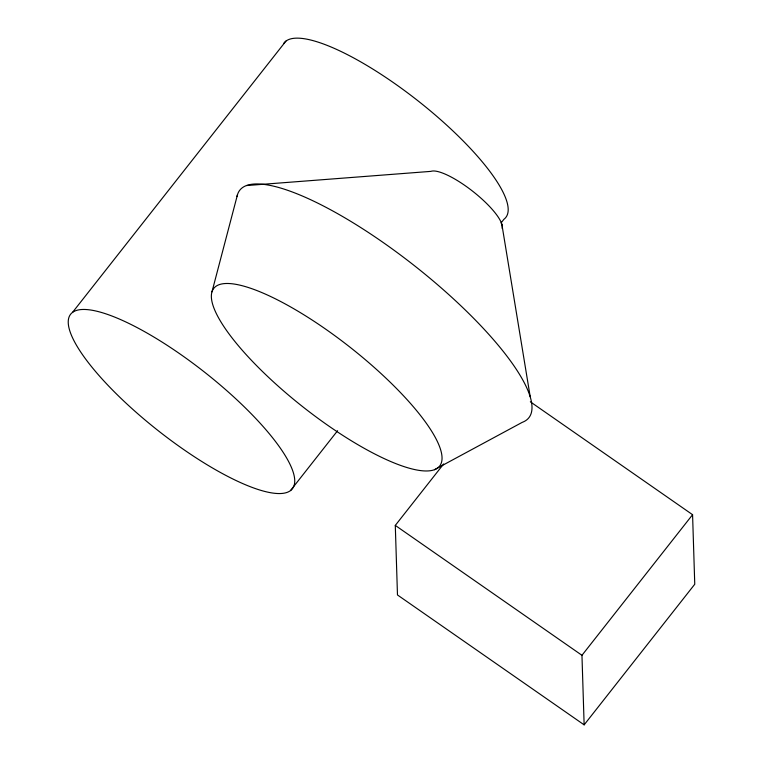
<?xml version="1.0" encoding="UTF-8"?>
<svg xmlns="http://www.w3.org/2000/svg" width="763" height="763" viewBox="0 0 763 763"><rect width="100%" height="100%" fill="white"/><g stroke="black" fill="none" stroke-linecap="round" stroke-linejoin="round"><path stroke-width="1.14" d="M211.98 291.838L237.493 194.66M72.495 312.42L285.934 41.107M290.503 490.58A141.098 37.33 38.2 0 0 153.668 336.912A141.098 37.33 38.2 0 0 100.325 377.008A141.098 37.33 38.2 0 0 290.503 490.58L337.599 430.704M500.995 223.006L503.942 219.267A141.098 37.33 38.2 0 0 420.957 103.186A141.098 37.33 38.2 0 0 283.674 43.453M530.342 401.805L692.575 514.691L694.759 584.239L584.143 724.85L397.475 594.959L395.291 525.411L443.646 463.952M584.143 724.85L581.959 655.303L692.575 514.691M434.443 469.712A143.711 38.016 38.2 0 0 308.605 317.761A143.711 38.016 38.2 0 0 237.102 344.199A143.711 38.016 38.2 0 0 434.443 469.712L522.245 422.34A183.94 48.66 38.2 0 0 416.083 267.002A183.94 48.66 38.2 0 0 237.026 196.568M246.468 185.562L430.904 171.37A45.99 12.17 38.2 0 1 473.976 192.266A45.99 12.17 38.2 0 1 502.092 228.299M395.291 525.411L581.959 655.303M501.835 224.16L530.199 396.703"/></g></svg>
